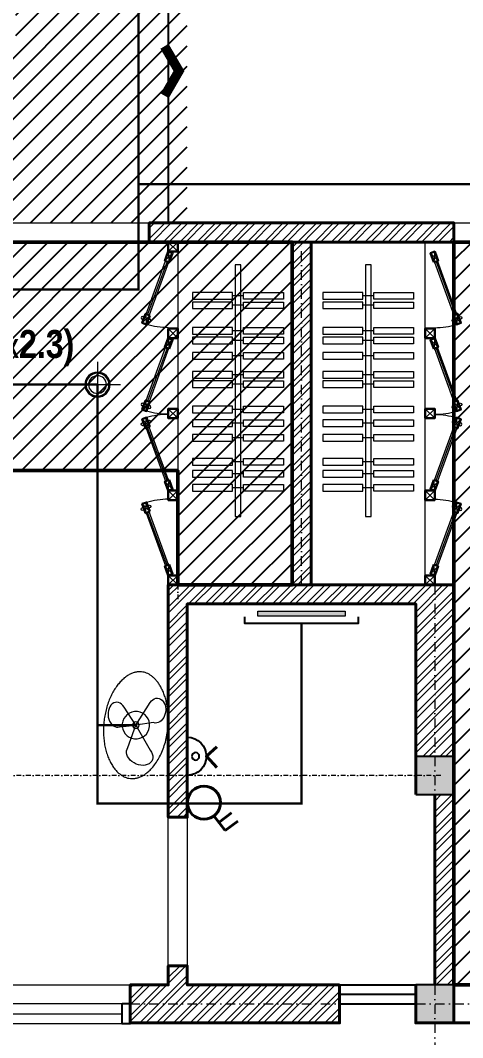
# Model space of a CAD drawing. Header units: millimetres. Extents: x 615730 to 2792744, y 139412 to 597571.
# Drawn here: x 671598 to 673921, y 266511 to 271852 of the extents above; entities that cross this region are included whole.
import ezdxf

# ---------------------------------------------------------------- set-up
doc = ezdxf.new("R2010")
doc.units = ezdxf.units.MM
doc.header["$MEASUREMENT"] = 0
for name, pattern in [('DASHDOT', [1, 0.5, -0.25, 0, -0.25]), ('HIDDEN2', [0.1875, 0.125, -0.0625]), ('HIDDENX2', [0.75, 0.5, -0.25])]:
    doc.linetypes.add(name, pattern=pattern)
doc.layers.get('0').update_dxf_attribs({"lineweight": 5})
for name, color, linetype in [('0TEXT', 7, 'Continuous'), ('CUA', 132, 'Continuous'), ('DEN', 7, 'Continuous'), ('HACH', 250, 'Continuous'), ('NET MANH', 252, 'Continuous'), ('VL', 155, 'Continuous')]:
    doc.layers.add(name, color=color, linetype=linetype)
for name, color, linetype, lineweight in [('cucmanh', 251, 'Continuous', 15), ('DIM', 7, 'Continuous', 50), ('HATCH', 42, 'Continuous', 5), ('KITCHEN', 4, 'Continuous', 20), ('Ncua', 121, 'Continuous', 18), ('net dut', 6, 'DASHDOT', 40), ('NET THAY', 146, 'Continuous', 40), ('NETNGOAITUONG', 1, 'Continuous', 40), ('NetNho', 250, 'Continuous', 13), ('TIM TRUC', 149, 'DASHDOT', 9), ('VATDUNG', 33, 'Continuous', 13), ('VLIEU', 250, 'Continuous', 9)]:
    doc.layers.add(name, color=color, linetype=linetype, lineweight=lineweight)
doc.styles.get("Standard").update_dxf_attribs({"font": ''})
doc.styles.get('Standard').set_extended_font_data('VNI-Avo')
pattern_1 = [(45, (0, -23123.69), (-44.194174, 44.194174), []), (45, (0, -23092.44), (-44.194174, 44.194174), [])]
pattern_2 = [(45, (0, 5813.43), (-53.0330086, 53.0330086), [])]

# ---------------------------------------------------------------- blocks, each defined once
blk = doc.blocks.new('A$C2E0F34A2')
at = {"color": 126, "lineweight": 9}
for p, q in [((0, 0), (50, 50)), ((50, 0), (0, 50))]:
    blk.add_line(p, q, dxfattribs=at)
at = {"lineweight": 30}
blk.add_lwpolyline([(50, 50), (0, 50), (0, 0), (50, 0)], close=True, dxfattribs=at)
blk = doc.blocks.new('A$C53DA2F3A')
at = {"color": 126, "lineweight": 9}
for p, q in [((91.3, 50.8), (579.2, 228.9)), ((572.1, 248), (670.5, 239.5)), ((586.4, 208.8), (656.2, 278.7)), ((0, 39.2), (98.5, 30.7)), ((14.3, 0), (84.1, 69.9))]:
    blk.add_line(p, q, dxfattribs=at)
blk.add_lwpolyline([(96.3, 36.7), (584.2, 214.7), (574.2, 242.1), (86.3, 64)], close=True)
at = {"lineweight": 30}
for points in [[(586.4, 208.8), (670.5, 239.5), (656.2, 278.7), (572.1, 248)], [(98.5, 30.7), (14.3, 0), (0, 39.2), (84.1, 69.9)]]:
    blk.add_lwpolyline(points, close=True, dxfattribs=at)
for centre in [(609.3, 275.8), (632.8, 211.6)]:
    blk.add_circle(centre, 13.3)
at = {"color": 126, "lineweight": 9}
blk.add_arc((-9.9, 37), 709.9, 0.1773, 16.57154, dxfattribs=at)
blk = doc.blocks.new('S-3G')
for p, q in [((0, 2.711), (0, 1.74)), ((0, 2.711), (0.838, 2.711)), ((0, 2.175), (0.838, 2.175))]:
    blk.add_line(p, q)
blk.add_circle((0, 0.87), 0.87)
blk = doc.blocks.new('WLH')
at = {"layer": 'DEN'}
blk.add_line((0, -258), (0, 258), dxfattribs=at)
at = {"layer": 'DEN', "color": 1}
blk.add_circle((87, 0), 39, dxfattribs=at)
at = {"layer": 'DEN'}
blk.add_arc((0, 0), 200, 270, 90, dxfattribs=at)
blk = doc.blocks.new('dfdfdf')
at = {"layer": 'NETNGOAITUONG', "ltscale": 100}
blk.add_lwpolyline([(-110278.2, 93063.9), (-110337.1, 93118.7), (-110387.7, 93063.9)], dxfattribs=at)
at = {"layer": 'NETNGOAITUONG', "ltscale": 100, "xscale": 0.5, "yscale": 0.5, "zscale": 0.5, "rotation": 270}
blk.add_blockref('WLH', (-110337.1, 93218.7), dxfattribs=at)
blk = doc.blocks.new('quat tuong')
at = {"layer": 'cucmanh'}
for p, q in [((0, 0), (-218.3, 156.9)), ((40.8, 160), (0, 0)), ((0, 0), (223.6, 109)), ((-215.4, -51.9), (0, 0)), ((-32.2, -149.2), (0, 0)), ((0, 0), (156.4, -127.1))]:
    blk.add_line(p, q, dxfattribs=at)
blk.add_circle((0, 0), 30.2, dxfattribs=at)
for centre, major_axis, ratio, start_param, end_param in [((-268.9, 63.7), (-39.9, 121.7), 0.731911, -0.966324, 3.29916), ((155.3, 177), (116.4, 3.6), 0.731911, -0.966324, 3.29916), ((0, 0), (0, 128), 1, 1.571186, 7.854371)]:
    blk.add_ellipse(centre, major_axis=major_axis, ratio=ratio, start_param=start_param, end_param=end_param, dxfattribs=at)
at = {"layer": 'cucmanh', "extrusion": (0, 0, -1)}
blk.add_ellipse((78.3, -183.7), major_axis=(114.4, -21.6), ratio=0.731911, start_param=-0.966324, end_param=3.29916, dxfattribs=at)
at = {"layer": 'cucmanh'}
blk.add_open_spline([(500, 0), (500, 7.8), (499.4, 15.7), (497.2, 31.5), (495.5, 39.4), (491, 55.4), (488.1, 63.4), (481, 79.7), (476.8, 87.9), (467.1, 104.3), (461.5, 112.5), (449, 128.9), (442, 137.1), (426.6, 153.3), (418.2, 161.3), (400, 177), (390.2, 184.6), (369.3, 199.5), (358.2, 206.7), (334.8, 220.5), (322.4, 227.1), (296.7, 239.6), (283.2, 245.5), (255.4, 256.6), (241, 261.7), (205.7, 272.8), (184.5, 278.4), (140.9, 287.7), (118.5, 291.4), (73.2, 297), (50.2, 298.8), (4, 300.3), (-19.2, 300.1), (-65.3, 297.7), (-88.2, 295.4), (-133.3, 289), (-155.4, 284.9), (-198.5, 274.7), (-219.4, 268.8), (-259.7, 255.1), (-279, 247.5), (-315.5, 230.8), (-332.8, 221.8), (-365, 202.6), (-379.9, 192.4), (-404.9, 173.1), (-415.4, 164), (-434.4, 145.6), (-442.9, 136.2), (-458.2, 117.3), (-464.8, 107.8), (-476.4, 88.9), (-481.2, 79.4), (-489.2, 60.7), (-492.3, 51.5), (-497, 33.1), (-498.5, 24), (-500.1, 5.9), (-500.2, -3.1), (-498.9, -21.2), (-497.5, -30.3), (-493.1, -48.7), (-490.2, -57.9), (-482.6, -76.6), (-477.9, -86), (-466.8, -104.9), (-460.3, -114.4), (-445.4, -133.3), (-437, -142.7), (-418.4, -161.2), (-408.2, -170.3), (-385.8, -188), (-373.7, -196.6), (-347.9, -213.1), (-334.1, -220.9), (-305.1, -235.8), (-289.9, -242.7), (-258, -255.6), (-241.5, -261.5), (-207.3, -272.2), (-189.6, -276.9), (-153.6, -285.2), (-135.1, -288.6), (-97.7, -294.2), (-78.7, -296.3), (-40.4, -299.2), (-21.1, -300), (17.4, -300), (36.7, -299.4), (75, -296.7), (94, -294.7), (131.6, -289.2), (150, -285.9), (186.2, -277.8), (203.9, -273.2), (238.2, -262.6), (254.9, -256.8), (286.9, -244), (302.2, -237.1), (331.4, -222.4), (345.3, -214.6), (371.3, -198.2), (383.5, -189.7), (406.1, -172.1), (416.5, -163), (435.4, -144.5), (443.9, -135.1), (459, -116.2), (465.6, -106.7), (476.9, -87.8), (481.7, -78.4), (489.5, -59.7), (492.6, -50.4), (497.2, -32.1), (498.7, -23), (499.8, -9.3), (500, -4.6), (500, 0)], degree=3, knots=[0, 0, 0, 0, 0.094135, 0.094135, 0.188269, 0.188269, 0.282404, 0.282404, 0.376539, 0.376539, 0.470673, 0.470673, 0.564808, 0.564808, 0.658943, 0.658943, 0.753077, 0.753077, 0.847212, 0.847212, 0.941347, 0.941347, 1.035481, 1.035481, 1.129616, 1.129616, 1.259756, 1.259756, 1.389897, 1.389897, 1.520037, 1.520037, 1.650177, 1.650177, 1.780318, 1.780318, 1.910458, 1.910458, 2.040599, 2.040599, 2.170739, 2.170739, 2.300879, 2.300879, 2.43102, 2.43102, 2.539491, 2.539491, 2.647961, 2.647961, 2.756432, 2.756432, 2.864903, 2.864903, 2.973373, 2.973373, 3.081844, 3.081844, 3.190315, 3.190315, 3.298786, 3.298786, 3.407256, 3.407256, 3.515727, 3.515727, 3.624198, 3.624198, 3.732669, 3.732669, 3.841139, 3.841139, 3.94961, 3.94961, 4.058081, 4.058081, 4.166552, 4.166552, 4.275022, 4.275022, 4.383493, 4.383493, 4.491964, 4.491964, 4.600434, 4.600434, 4.708905, 4.708905, 4.817376, 4.817376, 4.925847, 4.925847, 5.034317, 5.034317, 5.142788, 5.142788, 5.251259, 5.251259, 5.35973, 5.35973, 5.4682, 5.4682, 5.576671, 5.576671, 5.685142, 5.685142, 5.793612, 5.793612, 5.902083, 5.902083, 6.010554, 6.010554, 6.119025, 6.119025, 6.227495, 6.227495, 6.283185, 6.283185, 6.283185, 6.283185], dxfattribs=at)
blk = doc.blocks.new('DEN')
at = {"layer": 'NetNho', "ltscale": 10}
for points in [[(-66944, -95340.7), (-66944, -95099.8)], [(-66823.5, -95220.2), (-67064.4, -95220.2)]]:
    blk.add_lwpolyline(points, dxfattribs=at)
at = {"layer": 'NetNho', "color": 2, "ltscale": 10}
blk.add_circle((-66944, -95221.7), 65.7, dxfattribs=at)
at = {"layer": 'NetNho', "ltscale": 10}
blk.add_circle((-66944, -95221.7), 60, dxfattribs=at)
at = {"layer": 'NetNho', "color": 1, "ltscale": 10}
blk.add_circle((-66944, -95221.7), 46.7, dxfattribs=at)

msp = doc.modelspace()

# ---------------------------------------------------------------- hatches: boundary and pattern name
at = {"layer": 'HACH', "ltscale": 10}
h = msp.add_hatch(dxfattribs=at)
h.set_pattern_fill('ANSI31', color=256, scale=600, style=0)
h.set_pattern_definition([(45, (-1563.75, 8155.07), (-53.0330086, 53.0330086), [])])
h.paths.add_polyline_path([(667475.1, 274087.9), (671574.6, 274087.9), (671574.6, 271687.9), (667475.1, 271687.9)], flags=16)
h.paths.add_polyline_path([(668575.1, 270787.9), (666575.1, 270787.9), (666575.1, 274987.9), (672474.6, 274987.9), (672474.6, 270787.9), (670894.6, 270787.9), (670894.6, 270487.9), (668575.1, 270487.9)])
h = msp.add_hatch(dxfattribs=at)
h.set_pattern_fill('ANSI31', color=256, scale=600, style=0)
h.set_pattern_definition(pattern_2)
edge = h.paths.add_edge_path()
edge.add_line((668575.1, 270387.9), (668575.1, 269487.9))
edge.add_line((668575.1, 269487.9), (672425.1, 269487.9))
edge.add_line((672425.1, 269487.9), (672425.1, 268887.9))
edge.add_line((672425.1, 268887.9), (673025.1, 268887.9))
edge.add_line((673025.1, 268887.9), (673025.1, 270687.9))
edge.add_line((673025.1, 270687.9), (671375.1, 270687.9))
edge.add_line((671375.1, 270687.9), (671375.1, 270387.9))
edge.add_line((671375.1, 270387.9), (668575.1, 270387.9))
h = msp.add_hatch(dxfattribs=at)
h.set_pattern_fill('ANSI31', color=256, scale=600, style=0)
h.set_pattern_definition(pattern_2)
edge = h.paths.add_edge_path()
edge.add_line((673875.1, 268887.9), (673875.1, 270687.9))
edge.add_line((673875.1, 270687.9), (675174.6, 270687.9))
edge.add_line((675174.6, 270687.9), (675174.6, 270487.8))
edge.add_line((675174.6, 270487.8), (677775.1, 270487.8))
edge.add_line((677775.1, 270487.8), (677775.1, 266787.9))
edge.add_line((677775.1, 266787.9), (673875.1, 266787.9))
edge.add_line((673875.1, 266787.9), (673875.1, 268887.9))
edge.add_line((674775.1, 268889.4), (674775.1, 269587.8))
edge.add_line((674775.1, 269587.8), (676875.1, 269587.8))
edge.add_line((676875.1, 269587.8), (676875.1, 267688.5))
edge.add_line((676875.1, 267688.5), (674775.1, 267690))
edge.add_line((674775.1, 267690), (674775.1, 268887.9))
at = {"layer": 'NET MANH'}
h = msp.add_hatch(color=5, dxfattribs=at)
h.set_gradient(color1=(0, 0, 255), one_color=1, tint=1, name='CYLINDER')
h.paths.add_polyline_path([(673303.9, 268750.4), (672846.3, 268750.4), (672846.3, 268724), (673303.9, 268724)])
at = {"layer": 'VLIEU', "ltscale": 10}
h = msp.add_hatch(dxfattribs=at)
h.set_pattern_fill('STEEL', color=256, scale=500, style=0)
h.set_pattern_definition(pattern_1)
h.paths.add_polyline_path([(673125.1, 270687.9), (673025.1, 270687.9), (673025.1, 268887.9), (673125.1, 268887.9)])
h.paths.add_polyline_path([(673875.1, 270787.9), (672275.1, 270787.9), (672275.1, 270687.9), (673675.1, 270687.9), (673775.1, 270687.9), (673875.1, 270687.9)])
h = msp.add_hatch(dxfattribs=at)
h.set_pattern_fill('STEEL', color=256, scale=500, style=0)
h.set_pattern_definition(pattern_1)
h.paths.add_polyline_path([(672475.1, 268787.9), (673675.1, 268787.9), (673675.1, 268639.2, -0.000071), (673675.1, 268639.2), (673675.1, 268229.6), (673675.1, 267986.8), (673875.1, 267986.8), (673875.1, 268887.9), (672375.1, 268887.9), (672375.1, 267667.9), (672475.1, 267667.9)])
h.paths.add_polyline_path([(673875.1, 267786.8), (673774.9, 267786.8), (673775, 267464.6, -0.071668), (673776, 267457.6, -0.071598), (673775, 267450.5), (673775, 267314.6, -0.070921), (673776, 267307.6, -0.070851), (673775, 267300.6), (673775, 267164.5, -0.070166), (673776, 267157.6, -0.070096), (673775, 267150.7), (673775.1, 266787.9), (673875.1, 266787.9), (673875.1, 266787.9)])
h = msp.add_hatch(dxfattribs=at)
h.set_pattern_fill('STEEL', color=256, scale=500, style=0)
h.set_pattern_definition(pattern_1)
h.paths.add_polyline_path([(673275.1, 266787.9), (672475.1, 266787.9), (672475.1, 266887.9), (672375.1, 266887.9), (672375.1, 266787.9), (672175.1, 266787.9), (672175.1, 266587.9), (673275.1, 266587.9)])

# ---------------------------------------------------------------- linework, layer by layer
at = {"layer": 'CUA'}
msp.add_lwpolyline([(672132.8, 266689.6), (672175.1, 266689.6), (672175.1, 266584), (672132.8, 266584), (672132.8, 266689.6)], dxfattribs=at)
at = {"layer": 'DIM', "ltscale": 10}
for points in [[(668575.1, 270387.9), (668575.1, 269487.9), (672425.1, 269487.9), (672425.1, 268887.9), (673025.1, 268887.9), (673025.1, 270687.9), (671375.1, 270687.9), (671375.1, 270387.9), (668575.1, 270387.9)], [(673875.1, 268887.9), (673875.1, 270687.9), (675174.6, 270687.9), (675174.6, 270487.8), (677775.1, 270487.8), (677775.1, 266787.9), (673875.1, 266787.9), (673875.1, 268887.9)]]:
    msp.add_lwpolyline(points, dxfattribs=at)
at = {"layer": 'HATCH', "color": 9}
msp.add_lwpolyline([(672356.2, 271455.7, 50, 50, 0), (672431.2, 271585.6, 50, 50, 0), (672355.2, 271715.5, 50, 50, 0), (672431.2, 271585.6, 0, 0, 0), (672281.7, 271585.6, 0, 0, 0)], format="xyseb", dxfattribs=at)
at = {"layer": 'KITCHEN'}
msp.add_lwpolyline([(673303.9, 268724), (672846.3, 268724), (672846.3, 268750.4), (673303.9, 268750.4)], close=True, dxfattribs=at)
at = {"layer": 'net dut', "linetype": 'HIDDEN2', "ltscale": 400, "const_width": 12.1}
for points in [[(682133.7, 270400.8), (682133.7, 270991.5), (672218.8, 270991.5), (672218.8, 274580.3), (669490.2, 274580.3)], [(671004.7, 270439.2), (672218.8, 270439.2), (672218.8, 270991.5)], [(669145.6, 269937.9), (672003.4, 269939.4)], [(672003.4, 269937.9), (672003.4, 268151.4), (672205.1, 268151.4)], [(672562.4, 267739.4), (673075.1, 267739.4), (673075.1, 268686.6)], [(672003.4, 268151.4), (672003.4, 267739.4), (672562.4, 267739.4)], [(673075.1, 267739.4), (673075.1, 267739.4)]]:
    msp.add_lwpolyline(points, dxfattribs=at)
at = {"layer": 'NET MANH'}
msp.add_lwpolyline([(672775.9, 268719.6), (672775.9, 268686.6), (673374.3, 268686.6), (673374.3, 268719.6)], dxfattribs=at)
for points in [[(673674.9, 267786.8), (673874.9, 267786.8), (673874.9, 267986.8), (673674.9, 267986.8)], [(673674.9, 266587.9), (673874.9, 266587.9), (673874.9, 266787.9), (673674.9, 266787.9)]]:
    msp.add_lwpolyline(points, close=True, dxfattribs=at)
for points in [[(673675.1, 267986.8), (673875.1, 267986.8), (673675.1, 267786.8), (673875.1, 267786.8)], [(673675.1, 266787.9), (673875.1, 266787.9), (673675.1, 266587.9), (673875.1, 266587.9)]]:
    msp.add_solid(points, dxfattribs=at)
at = {"layer": 'NETNGOAITUONG'}
for p, q in [((673025.1, 268887.9), (673025.1, 270687.9)), ((673125.1, 268887.9), (673125.1, 270687.9)), ((673774.9, 267786.8), (673775.1, 266787.9))]:
    msp.add_line(p, q, dxfattribs=at)
for points in [[(672275.1, 270687.9), (673675.1, 270687.9), (673675.1, 270687.9), (673775.1, 270687.9), (673775.1, 270687.9), (673875.1, 270687.9), (673875.1, 270787.9), (672275.1, 270787.9), (672275.1, 270687.9), (672275.1, 270687.9)], [(673875.1, 266787.9), (673875.1, 266787.9), (673875.1, 266787.9), (673875.1, 268887.9), (672375.1, 268887.9), (672375.1, 267667.9), (672475.1, 267667.9), (672475.1, 268787.9), (673675.1, 268787.9), (673675.1, 267786.8)], [(673275.1, 266787.9), (672475.1, 266787.9), (672475.1, 266887.9), (672375.1, 266887.9), (672375.1, 266787.9), (672175.1, 266787.9), (672175.1, 266587.9)], [(672175.1, 266587.9), (673275.1, 266587.9), (673275.1, 266787.9)], [(673275.1, 266787.9), (672475.1, 266787.9)], [(673675.1, 266789.5), (673675.1, 266587.9), (673975.1, 266587.9), (673975.1, 266787.9), (673875.1, 266787.9), (673874.9, 266587.9)], [(673675.1, 266589), (673675.1, 266589)]]:
    msp.add_lwpolyline(points, dxfattribs=at)
at = {"layer": 'TIM TRUC', "ltscale": 100}
for p, q in [((673675.1, 270687.9), (664115.1, 270687.9)), ((673075.1, 268887.9), (673075.1, 270687.9)), ((686529.1, 270687.9), (673775.1, 270687.9)), ((673774.6, 268887.9), (673775.2, 264691.1)), ((672175.1, 266687.9), (677875.1, 266687.9))]:
    msp.add_line(p, q, dxfattribs=at)
at = {"layer": 'TIM TRUC', "ltscale": 50}
for p, q in [((686529.1, 270687.9), (664115.1, 270687.9)), ((672425.1, 268887.9), (672425.1, 268787.9)), ((673806.8, 267887.9), (666875.1, 267887.9))]:
    msp.add_line(p, q, dxfattribs=at)
at = {"layer": 'VATDUNG'}
for points in [[(672726.3, 270567.7), (672726.3, 269247.5), (672756.3, 269247.5), (672756.3, 270567.7)], [(673410.5, 270567.7), (673410.5, 269247.5), (673440.5, 269247.5), (673440.5, 270567.7)], [(672712.2, 270387.3), (672712.2, 270422.2), (672503, 270422.2), (672503, 270387.3)], [(672979.5, 270422.2), (672979.5, 270387.3), (672770.3, 270387.3), (672770.3, 270422.2)], [(673396.5, 270387.3), (673396.5, 270422.2), (673187.3, 270422.2), (673187.3, 270387.3)], [(673663.8, 270422.2), (673663.8, 270387.3), (673454.6, 270387.3), (673454.6, 270422.2)], [(672712.2, 270338.2), (672712.2, 270373), (672503, 270373), (672503, 270338.2)], [(672979.5, 270373), (672979.5, 270338.2), (672770.3, 270338.2), (672770.3, 270373)], [(673396.5, 270338.2), (673396.5, 270373), (673187.3, 270373), (673187.3, 270338.2)], [(673663.8, 270373), (673663.8, 270338.2), (673454.6, 270338.2), (673454.6, 270373)], [(672712.2, 270205), (672712.2, 270239.9), (672503, 270239.9), (672503, 270205)], [(672712.2, 270153.6), (672712.2, 270188.5), (672503, 270188.5), (672503, 270153.6)], [(672979.5, 270239.9), (672979.5, 270205), (672770.3, 270205), (672770.3, 270239.9)], [(672979.5, 270188.5), (672979.5, 270153.6), (672770.3, 270153.6), (672770.3, 270188.5)], [(673396.5, 270205), (673396.5, 270239.9), (673187.3, 270239.9), (673187.3, 270205)], [(673396.5, 270153.6), (673396.5, 270188.5), (673187.3, 270188.5), (673187.3, 270153.6)], [(673663.8, 270239.9), (673663.8, 270205), (673454.6, 270205), (673454.6, 270239.9)], [(673663.8, 270188.5), (673663.8, 270153.6), (673454.6, 270153.6), (673454.6, 270188.5)], [(672712.2, 270073.2), (672712.2, 270108.1), (672503, 270108.1), (672503, 270073.2)], [(672979.5, 270108.1), (672979.5, 270073.2), (672770.3, 270073.2), (672770.3, 270108.1)], [(673396.5, 270073.2), (673396.5, 270108.1), (673187.3, 270108.1), (673187.3, 270073.2)], [(673663.8, 270108.1), (673663.8, 270073.2), (673454.6, 270073.2), (673454.6, 270108.1)], [(672712.2, 269972.7), (672712.2, 270007.5), (672503, 270007.5), (672503, 269972.7)], [(672979.5, 270007.5), (672979.5, 269972.7), (672770.3, 269972.7), (672770.3, 270007.5)], [(673396.5, 269972.7), (673396.5, 270007.5), (673187.3, 270007.5), (673187.3, 269972.7)], [(673663.8, 270007.5), (673663.8, 269972.7), (673454.6, 269972.7), (673454.6, 270007.5)], [(672712.2, 269923.5), (672712.2, 269958.4), (672503, 269958.4), (672503, 269923.5)], [(672979.5, 269958.4), (672979.5, 269923.5), (672770.3, 269923.5), (672770.3, 269958.4)], [(673396.5, 269923.5), (673396.5, 269958.4), (673187.3, 269958.4), (673187.3, 269923.5)], [(673663.8, 269958.4), (673663.8, 269923.5), (673454.6, 269923.5), (673454.6, 269958.4)], [(672712.2, 269791.7), (672712.2, 269826.6), (672503, 269826.6), (672503, 269791.7)], [(672979.5, 269826.6), (672979.5, 269791.7), (672770.3, 269791.7), (672770.3, 269826.6)], [(673396.5, 269791.7), (673396.5, 269826.6), (673187.3, 269826.6), (673187.3, 269791.7)], [(673663.8, 269826.6), (673663.8, 269791.7), (673454.6, 269791.7), (673454.6, 269826.6)], [(672712.2, 269720.2), (672712.2, 269755.1), (672503, 269755.1), (672503, 269720.2)], [(672979.5, 269755.1), (672979.5, 269720.2), (672770.3, 269720.2), (672770.3, 269755.1)], [(673396.5, 269720.2), (673396.5, 269755.1), (673187.3, 269755.1), (673187.3, 269720.2)], [(673663.8, 269755.1), (673663.8, 269720.2), (673454.6, 269720.2), (673454.6, 269755.1)], [(672712.2, 269642.1), (672712.2, 269676.9), (672503, 269676.9), (672503, 269642.1)], [(672979.5, 269676.9), (672979.5, 269642.1), (672770.3, 269642.1), (672770.3, 269676.9)], [(673396.5, 269642.1), (673396.5, 269676.9), (673187.3, 269676.9), (673187.3, 269642.1)], [(673663.8, 269676.9), (673663.8, 269642.1), (673454.6, 269642.1), (673454.6, 269676.9)], [(672712.2, 269516.5), (672712.2, 269551.4), (672503, 269551.4), (672503, 269516.5)], [(672979.5, 269551.4), (672979.5, 269516.5), (672770.3, 269516.5), (672770.3, 269551.4)], [(673396.5, 269516.5), (673396.5, 269551.4), (673187.3, 269551.4), (673187.3, 269516.5)], [(673663.8, 269551.4), (673663.8, 269516.5), (673454.6, 269516.5), (673454.6, 269551.4)], [(672712.2, 269454), (672712.2, 269488.8), (672503, 269488.8), (672503, 269454)], [(672979.5, 269488.8), (672979.5, 269454), (672770.3, 269454), (672770.3, 269488.8)], [(673396.5, 269454), (673396.5, 269488.8), (673187.3, 269488.8), (673187.3, 269454)], [(673663.8, 269488.8), (673663.8, 269454), (673454.6, 269454), (673454.6, 269488.8)], [(672712.2, 269380.2), (672712.2, 269415.1), (672503, 269415.1), (672503, 269380.2)], [(672979.5, 269415.1), (672979.5, 269380.2), (672770.3, 269380.2), (672770.3, 269415.1)], [(673396.5, 269380.2), (673396.5, 269415.1), (673187.3, 269415.1), (673187.3, 269380.2)], [(673663.8, 269415.1), (673663.8, 269380.2), (673454.6, 269380.2), (673454.6, 269415.1)]]:
    msp.add_lwpolyline(points, close=True, dxfattribs=at)
for points in [[(672770.3, 270404.7), (672712.2, 270404.7)], [(673454.6, 270404.7), (673396.5, 270404.7)], [(672770.3, 270355.6), (672712.2, 270355.6)], [(673454.6, 270355.6), (673396.5, 270355.6)], [(672770.3, 270222.4), (672712.2, 270222.4)], [(673454.6, 270222.4), (673396.5, 270222.4)], [(672770.3, 270171.1), (672712.2, 270171.1)], [(673454.6, 270171.1), (673396.5, 270171.1)], [(672770.3, 270090.6), (672712.2, 270090.6)], [(673454.6, 270090.6), (673396.5, 270090.6)], [(672770.3, 269990.1), (672712.2, 269990.1)], [(673454.6, 269990.1), (673396.5, 269990.1)], [(672770.3, 269941), (672712.2, 269941)], [(673454.6, 269941), (673396.5, 269941)], [(672770.3, 269809.2), (672712.2, 269809.2)], [(673454.6, 269809.2), (673396.5, 269809.2)], [(672770.3, 269737.7), (672712.2, 269737.7)], [(673454.6, 269737.7), (673396.5, 269737.7)], [(672770.3, 269659.5), (672712.2, 269659.5)], [(673454.6, 269659.5), (673396.5, 269659.5)], [(672770.3, 269533.9), (672712.2, 269533.9)], [(673454.6, 269533.9), (673396.5, 269533.9)], [(672770.3, 269471.4), (672712.2, 269471.4)], [(673454.6, 269471.4), (673396.5, 269471.4)], [(672770.3, 269397.7), (672712.2, 269397.7)], [(673454.6, 269397.7), (673396.5, 269397.7)]]:
    msp.add_lwpolyline(points, dxfattribs=at)
at = {"layer": 'VL', "ltscale": 10}
for p, q in [((672374.6, 272087.4), (672374.6, 270787.9)), ((673275.1, 266787.9), (673675.1, 266787.9)), ((673275.1, 266738.8), (673675.1, 266738.8)), ((673275.1, 266687.9), (673675.1, 266687.9))]:
    msp.add_line(p, q, dxfattribs=at)
at = {"layer": 'VLIEU', "ltscale": 10}
for p, q in [((673724.5, 268887.9), (673724.5, 270687.9)), ((672425.1, 270637.9), (672425.1, 268937.9)), ((670915.1, 266787.9), (672175.1, 266787.9)), ((670957.4, 266636.8), (672132.8, 266636.8))]:
    msp.add_line(p, q, dxfattribs=at)
for points in [[(671375.1, 270787.9), (672275.1, 270787.9), (672275.1, 270687.9), (671375.1, 270687.9)], [(673875.1, 270787.9), (674775.1, 270787.9), (674775.1, 270687.9), (673875.1, 270687.9)], [(672375.1, 267667.9), (672475.1, 267667.9), (672475.1, 266887.9), (672375.1, 266887.9)], [(670957.4, 266689.6), (672132.8, 266689.6), (672132.8, 266584), (670957.4, 266584)]]:
    msp.add_lwpolyline(points, close=True, dxfattribs=at)

# ---------------------------------------------------------------- block references
at = {"layer": 'Ncua'}
for p, rotation in [((672375.1, 270687.9), 270), ((672375.1, 270233.1), 270), ((672375.1, 269812.9), 270), ((672375.1, 269812.9), 270), ((673775.1, 269333.1), 90), ((673775.1, 269333.1), 90), ((673775.1, 268887.9), 90)]:
    msp.add_blockref('A$C2E0F34A2', p, dxfattribs=dict(at, rotation=rotation))
at = {"layer": 'Ncua', "yscale": 0.5711160327773541}
for p, xscale, zscale, rotation in [((672397.5, 270637.9), -0.5711160327773541, 0.57111603279025, 90), ((673752.7, 270637.9), 0.5711160327773541, 0.5711160327773541, 270), ((672397.5, 270183.1), -0.5711160327773541, 0.57111603279025, 90), ((673752.7, 270183.1), 0.5711160327773541, 0.5711160327773541, 270), ((672397.5, 269383.1), 0.5711160327773541, 0.5711160327773541, 90), ((673752.7, 269383.1), -0.5711160327773541, 0.57111603279025, 270), ((672397.5, 268937.9), 0.5711160327773541, 0.5711160327773541, 90), ((673752.7, 268937.9), -0.5711160327773541, 0.57111603279025, 270)]:
    msp.add_blockref('A$C53DA2F3A', p, dxfattribs=dict(at, xscale=xscale, zscale=zscale, rotation=rotation))
at = {"layer": 'Ncua', "xscale": -1}
for p, rotation in [((673775.1, 270233.1), 90), ((673775.1, 269812.9), 90), ((672375.1, 269333.1), 270), ((672375.1, 269333.1), 270), ((672375.1, 268887.9), 270), ((672375.1, 268887.9), 270)]:
    msp.add_blockref('A$C2E0F34A2', p, dxfattribs=dict(at, rotation=rotation))
at = {"layer": 'net dut', "xscale": -1, "rotation": 89.99970548811272}
msp.add_blockref('dfdfdf', (765693.3, 157650.3), dxfattribs=at)
at = {"layer": 'NET THAY', "xscale": -0.5631999999599462, "yscale": 0.5631999999750406, "zscale": 0.5632000000000001, "rotation": 263.9699502190368}
msp.add_blockref('quat tuong', (672205.1, 268151.4), dxfattribs=at)
at = {"layer": 'NETNGOAITUONG', "linetype": 'HIDDENX2', "ltscale": 100, "xscale": -100.000000000058, "yscale": 100, "zscale": 100, "rotation": 216.9562103509171}
msp.add_blockref('S-3G', (672510.1, 267814.3), dxfattribs=at)
at = {"layer": 'NetNho', "xscale": -1, "rotation": 180}
msp.add_blockref('DEN', (738947.3, 174717.7), dxfattribs=at)

# ---------------------------------------------------------------- texts
at = {"layer": '0TEXT', "insert": (671881.3, 270226.1), "char_height": 147, "width": 14211.4, "attachment_point": 3}
msp.add_mtext('{\\fVNI-Helve-Condense|b1|i0|c0|p2;(2\\H0.6803x;X\\H1.47x;2.3)}', dxfattribs=at)

doc.saveas('drawing.dxf')
